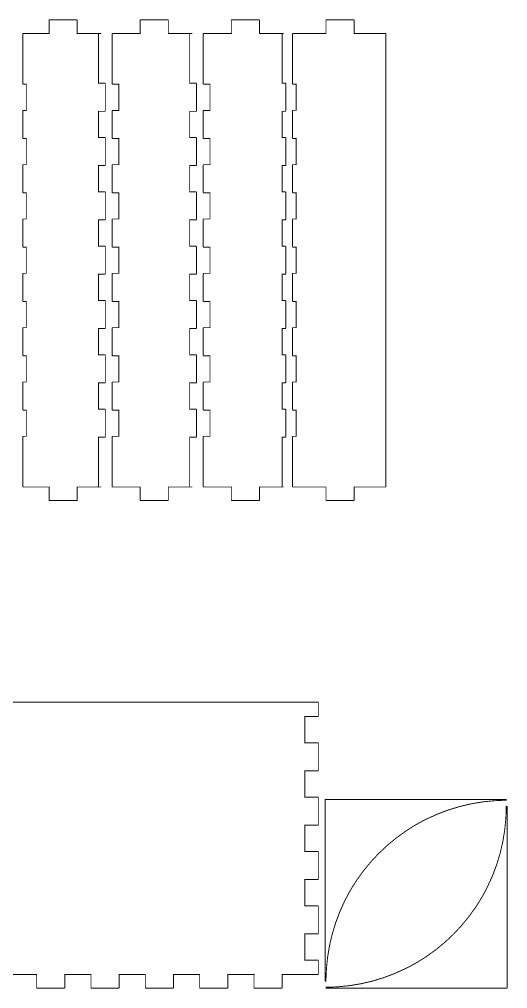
# Model space of a CAD drawing. Extents: x 1 to 736, y 1 to 227.
# Drawn here: x 464 to 571.9, y 12.6 to 226.7 of the extents above; entities that cross this region are included whole.
import ezdxf

# ---------------------------------------------------------------- set-up
doc = ezdxf.new("R2010")
doc.units = 0
doc.layers.get('0').update_dxf_attribs({"linetype": 'CONTINUOUS'})

msp = doc.modelspace()

# ---------------------------------------------------------------- linework, layer by layer
at = {"color": 0, "const_width": 0.2}
for points in [[(476.684, 226.642), (470.683, 226.642), (470.666, 226.642), (470.613, 226.613), (470.581, 226.559), (470.581, 226.541)], [(470.581, 226.541), (470.581, 223.541), (470.581, 223.559), (470.613, 223.613), (470.666, 223.642), (470.683, 223.642)], [(476.783, 223.541), (476.783, 226.541), (476.783, 226.559), (476.754, 226.613), (476.698, 226.642), (476.684, 226.642)], [(496.813, 226.642), (490.816, 226.642), (490.795, 226.642), (490.742, 226.613), (490.714, 226.559), (490.714, 226.541)], [(490.714, 226.541), (490.714, 223.541), (490.714, 223.559), (490.742, 223.613), (490.795, 223.642), (490.816, 223.642)], [(496.916, 223.541), (496.916, 226.541), (496.916, 226.559), (496.884, 226.613), (496.831, 226.642), (496.813, 226.642)], [(516.946, 226.642), (510.946, 226.642), (510.928, 226.642), (510.872, 226.613), (510.843, 226.559), (510.843, 226.541)], [(510.843, 226.541), (510.843, 223.541), (510.843, 223.559), (510.872, 223.613), (510.928, 223.642), (510.946, 223.642)], [(517.045, 223.541), (517.045, 226.541), (517.045, 226.559), (517.013, 226.613), (516.961, 226.642), (516.946, 226.642)], [(537.849, 226.643), (531.848, 226.643), (531.83, 226.643), (531.774, 226.614), (531.745, 226.561), (531.745, 226.543)], [(531.745, 226.543), (531.745, 223.543), (531.745, 223.561), (531.774, 223.614), (531.83, 223.643), (531.848, 223.643)], [(537.947, 223.543), (537.947, 226.543), (537.947, 226.561), (537.916, 226.614), (537.863, 226.643), (537.849, 226.643)], [(465.272, 223.642), (464.876, 223.642), (464.859, 223.642), (464.802, 223.613), (464.774, 223.559), (464.774, 223.541)], [(464.774, 223.541), (464.774, 212.542)], [(470.683, 223.642), (465.272, 223.642)], [(482.096, 223.642), (476.684, 223.642)], [(476.684, 223.642), (476.698, 223.642), (476.754, 223.613), (476.783, 223.559), (476.783, 223.541)], [(481.499, 223.541), (481.499, 223.559), (481.468, 223.613), (481.415, 223.642), (481.397, 223.642)], [(481.397, 223.642), (482.096, 223.642)], [(481.499, 212.542), (481.499, 223.541)], [(485.405, 223.642), (484.6, 223.642), (484.583, 223.642), (484.526, 223.613), (484.498, 223.559), (484.498, 223.541)], [(484.498, 223.541), (484.498, 212.542)], [(490.816, 223.642), (485.405, 223.642)], [(502.225, 223.642), (496.813, 223.642)], [(496.813, 223.642), (496.831, 223.642), (496.884, 223.613), (496.916, 223.559), (496.916, 223.541)], [(501.632, 223.541), (501.632, 223.559), (501.601, 223.613), (501.548, 223.642), (501.53, 223.642)], [(501.53, 223.642), (502.225, 223.642)], [(501.632, 212.542), (501.632, 223.541)], [(505.534, 223.642), (504.73, 223.642), (504.712, 223.642), (504.659, 223.613), (504.631, 223.559), (504.631, 223.541)], [(504.631, 223.541), (504.631, 212.542)], [(510.946, 223.642), (505.534, 223.642)], [(522.358, 223.642), (516.946, 223.642)], [(516.946, 223.642), (516.961, 223.642), (517.013, 223.613), (517.045, 223.559), (517.045, 223.541)], [(522.076, 223.541), (522.076, 223.559), (522.044, 223.613), (521.991, 223.642), (521.974, 223.642)], [(521.974, 223.642), (522.358, 223.642)], [(522.076, 212.542), (522.076, 223.541)], [(524.845, 223.643), (524.45, 223.643), (524.432, 223.643), (524.379, 223.614), (524.351, 223.561), (524.351, 223.543)], [(524.351, 223.543), (524.351, 212.543)], [(531.848, 223.643), (524.845, 223.643)], [(544.848, 223.643), (537.849, 223.643)], [(537.849, 223.643), (537.863, 223.643), (537.916, 223.614), (537.947, 223.561), (537.947, 223.543)], [(544.946, 223.543), (544.946, 223.561), (544.918, 223.614), (544.865, 223.643), (544.848, 223.643)], [(544.946, 123.542), (544.946, 223.543)], [(464.774, 212.542), (464.774, 212.525), (464.802, 212.471), (464.859, 212.441), (464.876, 212.441)], [(464.876, 212.441), (465.653, 212.441), (465.635, 212.441), (465.578, 212.471), (465.55, 212.525), (465.55, 212.542)], [(465.55, 212.542), (465.55, 206.542), (465.55, 206.56), (465.578, 206.613), (465.635, 206.642), (465.653, 206.642)], [(482.9, 212.642), (481.397, 212.642), (481.415, 212.642), (481.468, 212.614), (481.499, 212.56), (481.499, 212.542)], [(482.999, 206.542), (482.999, 212.542), (482.999, 212.56), (482.97, 212.614), (482.914, 212.642), (482.9, 212.642)], [(484.498, 212.542), (484.498, 212.525), (484.526, 212.471), (484.583, 212.441), (484.6, 212.441)], [(484.6, 212.441), (486.1, 212.441), (486.082, 212.441), (486.029, 212.471), (486.001, 212.525), (486.001, 212.542)], [(486.001, 212.542), (486.001, 206.542), (486.001, 206.56), (486.029, 206.613), (486.082, 206.642), (486.1, 206.642)], [(503.029, 212.642), (501.53, 212.642), (501.548, 212.642), (501.601, 212.614), (501.632, 212.56), (501.632, 212.542)], [(503.132, 206.542), (503.132, 212.542), (503.132, 212.56), (503.1, 212.614), (503.047, 212.642), (503.029, 212.642)], [(504.631, 212.542), (504.631, 212.525), (504.659, 212.471), (504.712, 212.441), (504.73, 212.441)], [(504.73, 212.441), (506.229, 212.441), (506.211, 212.441), (506.159, 212.471), (506.13, 212.525), (506.13, 212.542)], [(506.13, 212.542), (506.13, 206.542), (506.13, 206.56), (506.159, 206.613), (506.211, 206.642), (506.229, 206.642)], [(522.75, 212.642), (521.974, 212.642), (521.991, 212.642), (522.044, 212.614), (522.076, 212.56), (522.076, 212.542)], [(522.852, 206.542), (522.852, 212.542), (522.852, 212.56), (522.82, 212.614), (522.767, 212.642), (522.75, 212.642)], [(524.351, 212.543), (524.351, 212.527), (524.379, 212.473), (524.432, 212.442), (524.45, 212.442)], [(524.45, 212.442), (525.226, 212.442), (525.209, 212.442), (525.156, 212.473), (525.127, 212.527), (525.127, 212.543)], [(525.127, 212.543), (525.127, 206.543), (525.127, 206.561), (525.156, 206.615), (525.209, 206.644), (525.226, 206.644)], [(465.653, 206.642), (464.876, 206.642), (464.859, 206.642), (464.802, 206.613), (464.774, 206.56), (464.774, 206.542)], [(464.774, 206.542), (464.774, 200.542)], [(481.499, 206.542), (481.499, 206.525), (481.468, 206.471), (481.415, 206.441), (481.397, 206.441)], [(481.397, 206.441), (482.9, 206.441), (482.914, 206.441), (482.97, 206.471), (482.999, 206.525), (482.999, 206.542)], [(481.499, 200.542), (481.499, 206.542)], [(486.1, 206.642), (484.6, 206.642), (484.583, 206.642), (484.526, 206.613), (484.498, 206.56), (484.498, 206.542)], [(484.498, 206.542), (484.498, 200.542)], [(501.632, 206.542), (501.632, 206.525), (501.601, 206.471), (501.548, 206.441), (501.53, 206.441)], [(501.53, 206.441), (503.029, 206.441), (503.047, 206.441), (503.1, 206.471), (503.132, 206.525), (503.132, 206.542)], [(501.632, 200.542), (501.632, 206.542)], [(506.229, 206.642), (504.73, 206.642), (504.712, 206.642), (504.659, 206.613), (504.631, 206.56), (504.631, 206.542)], [(504.631, 206.542), (504.631, 200.542)], [(522.076, 206.542), (522.076, 206.525), (522.044, 206.471), (521.991, 206.441), (521.974, 206.441)], [(521.974, 206.441), (522.75, 206.441), (522.767, 206.441), (522.82, 206.471), (522.852, 206.525), (522.852, 206.542)], [(522.076, 200.542), (522.076, 206.542)], [(525.226, 206.644), (524.45, 206.644), (524.432, 206.644), (524.379, 206.615), (524.351, 206.561), (524.351, 206.543)], [(524.351, 206.543), (524.351, 200.543)], [(464.774, 200.542), (464.774, 200.525), (464.802, 200.472), (464.859, 200.441), (464.876, 200.441)], [(464.876, 200.441), (465.653, 200.441), (465.635, 200.441), (465.578, 200.472), (465.55, 200.525), (465.55, 200.542)], [(465.55, 200.542), (465.55, 194.542), (465.55, 194.56), (465.578, 194.613), (465.635, 194.642), (465.653, 194.642)], [(482.9, 200.642), (481.397, 200.642), (481.415, 200.642), (481.468, 200.613), (481.499, 200.56), (481.499, 200.542)], [(482.999, 194.542), (482.999, 200.542), (482.999, 200.56), (482.97, 200.613), (482.914, 200.642), (482.9, 200.642)], [(484.498, 200.542), (484.498, 200.525), (484.526, 200.472), (484.583, 200.441), (484.6, 200.441)], [(484.6, 200.441), (486.1, 200.441), (486.082, 200.441), (486.029, 200.472), (486.001, 200.525), (486.001, 200.542)], [(486.001, 200.542), (486.001, 194.542), (486.001, 194.56), (486.029, 194.613), (486.082, 194.642), (486.1, 194.642)], [(503.029, 200.642), (501.53, 200.642), (501.548, 200.642), (501.601, 200.613), (501.632, 200.56), (501.632, 200.542)], [(503.132, 194.542), (503.132, 200.542), (503.132, 200.56), (503.1, 200.613), (503.047, 200.642), (503.029, 200.642)], [(504.631, 200.542), (504.631, 200.525), (504.659, 200.472), (504.712, 200.441), (504.73, 200.441)], [(504.73, 200.441), (506.229, 200.441), (506.211, 200.441), (506.159, 200.472), (506.13, 200.525), (506.13, 200.542)], [(506.13, 200.542), (506.13, 194.542), (506.13, 194.56), (506.159, 194.613), (506.211, 194.642), (506.229, 194.642)], [(522.75, 200.642), (521.974, 200.642), (521.991, 200.642), (522.044, 200.613), (522.076, 200.56), (522.076, 200.542)], [(522.852, 194.542), (522.852, 200.542), (522.852, 200.56), (522.82, 200.613), (522.767, 200.642), (522.75, 200.642)], [(524.351, 200.543), (524.351, 200.527), (524.379, 200.473), (524.432, 200.443), (524.45, 200.443)], [(524.45, 200.443), (525.226, 200.443), (525.209, 200.443), (525.156, 200.473), (525.127, 200.527), (525.127, 200.543)], [(525.127, 200.543), (525.127, 194.543), (525.127, 194.561), (525.156, 194.615), (525.209, 194.644), (525.226, 194.644)], [(465.653, 194.642), (464.876, 194.642), (464.859, 194.642), (464.802, 194.613), (464.774, 194.56), (464.774, 194.542)], [(464.774, 194.542), (464.774, 188.542)], [(481.499, 194.542), (481.499, 194.525), (481.468, 194.472), (481.415, 194.441), (481.397, 194.441)], [(481.397, 194.441), (482.9, 194.441), (482.914, 194.441), (482.97, 194.472), (482.999, 194.525), (482.999, 194.542)], [(481.499, 188.542), (481.499, 194.542)], [(486.1, 194.642), (484.6, 194.642), (484.583, 194.642), (484.526, 194.613), (484.498, 194.56), (484.498, 194.542)], [(484.498, 194.542), (484.498, 188.542)], [(501.632, 194.542), (501.632, 194.525), (501.601, 194.472), (501.548, 194.441), (501.53, 194.441)], [(501.53, 194.441), (503.029, 194.441), (503.047, 194.441), (503.1, 194.472), (503.132, 194.525), (503.132, 194.542)], [(501.632, 188.542), (501.632, 194.542)], [(506.229, 194.642), (504.73, 194.642), (504.712, 194.642), (504.659, 194.613), (504.631, 194.56), (504.631, 194.542)], [(504.631, 194.542), (504.631, 188.542)], [(522.076, 194.542), (522.076, 194.525), (522.044, 194.472), (521.991, 194.441), (521.974, 194.441)], [(521.974, 194.441), (522.75, 194.441), (522.767, 194.441), (522.82, 194.472), (522.852, 194.525), (522.852, 194.542)], [(522.076, 188.542), (522.076, 194.542)], [(525.226, 194.644), (524.45, 194.644), (524.432, 194.644), (524.379, 194.615), (524.351, 194.561), (524.351, 194.543)], [(524.351, 194.543), (524.351, 188.543)], [(464.774, 188.542), (464.774, 188.525), (464.802, 188.472), (464.859, 188.441), (464.876, 188.441)], [(464.876, 188.441), (465.653, 188.441), (465.635, 188.441), (465.578, 188.472), (465.55, 188.525), (465.55, 188.542)], [(465.55, 188.542), (465.55, 182.542), (465.55, 182.56), (465.578, 182.614), (465.635, 182.643), (465.653, 182.643)], [(482.9, 188.642), (481.397, 188.642), (481.415, 188.642), (481.468, 188.613), (481.499, 188.56), (481.499, 188.542)], [(482.999, 182.542), (482.999, 188.542), (482.999, 188.56), (482.97, 188.613), (482.914, 188.642), (482.9, 188.642)], [(484.498, 188.542), (484.498, 188.525), (484.526, 188.472), (484.583, 188.441), (484.6, 188.441)], [(484.6, 188.441), (486.1, 188.441), (486.082, 188.441), (486.029, 188.472), (486.001, 188.525), (486.001, 188.542)], [(486.001, 188.542), (486.001, 182.542), (486.001, 182.56), (486.029, 182.614), (486.082, 182.643), (486.1, 182.643)], [(503.029, 188.642), (501.53, 188.642), (501.548, 188.642), (501.601, 188.613), (501.632, 188.56), (501.632, 188.542)], [(503.132, 182.542), (503.132, 188.542), (503.132, 188.56), (503.1, 188.613), (503.047, 188.642), (503.029, 188.642)], [(504.631, 188.542), (504.631, 188.525), (504.659, 188.472), (504.712, 188.441), (504.73, 188.441)], [(504.73, 188.441), (506.229, 188.441), (506.211, 188.441), (506.159, 188.472), (506.13, 188.525), (506.13, 188.542)], [(506.13, 188.542), (506.13, 182.542), (506.13, 182.56), (506.159, 182.614), (506.211, 182.643), (506.229, 182.643)], [(522.75, 188.642), (521.974, 188.642), (521.991, 188.642), (522.044, 188.613), (522.076, 188.56), (522.076, 188.542)], [(522.852, 182.542), (522.852, 188.542), (522.852, 188.56), (522.82, 188.613), (522.767, 188.642), (522.75, 188.642)], [(524.351, 188.543), (524.351, 188.527), (524.379, 188.473), (524.432, 188.443), (524.45, 188.443)], [(524.45, 188.443), (525.226, 188.443), (525.209, 188.443), (525.156, 188.473), (525.127, 188.527), (525.127, 188.543)], [(525.127, 188.543), (525.127, 182.543), (525.127, 182.561), (525.156, 182.615), (525.209, 182.644), (525.226, 182.644)], [(465.653, 182.643), (464.876, 182.643), (464.859, 182.643), (464.802, 182.614), (464.774, 182.56), (464.774, 182.542)], [(464.774, 182.542), (464.774, 176.542)], [(481.499, 182.542), (481.499, 182.525), (481.468, 182.471), (481.415, 182.441), (481.397, 182.441)], [(481.397, 182.441), (482.9, 182.441), (482.914, 182.441), (482.97, 182.471), (482.999, 182.525), (482.999, 182.542)], [(481.499, 176.542), (481.499, 182.542)], [(486.1, 182.643), (484.6, 182.643), (484.583, 182.643), (484.526, 182.614), (484.498, 182.56), (484.498, 182.542)], [(484.498, 182.542), (484.498, 176.542)], [(501.632, 182.542), (501.632, 182.525), (501.601, 182.471), (501.548, 182.441), (501.53, 182.441)], [(501.53, 182.441), (503.029, 182.441), (503.047, 182.441), (503.1, 182.471), (503.132, 182.525), (503.132, 182.542)], [(501.632, 176.542), (501.632, 182.542)], [(506.229, 182.643), (504.73, 182.643), (504.712, 182.643), (504.659, 182.614), (504.631, 182.56), (504.631, 182.542)], [(504.631, 182.542), (504.631, 176.542)], [(522.076, 182.542), (522.076, 182.525), (522.044, 182.471), (521.991, 182.441), (521.974, 182.441)], [(521.974, 182.441), (522.75, 182.441), (522.767, 182.441), (522.82, 182.471), (522.852, 182.525), (522.852, 182.542)], [(522.076, 176.542), (522.076, 182.542)], [(525.226, 182.644), (524.45, 182.644), (524.432, 182.644), (524.379, 182.615), (524.351, 182.561), (524.351, 182.543)], [(524.351, 182.543), (524.351, 176.543)], [(464.774, 176.542), (464.774, 176.525), (464.802, 176.471), (464.859, 176.441), (464.876, 176.441)], [(464.876, 176.441), (465.653, 176.441), (465.635, 176.441), (465.578, 176.471), (465.55, 176.525), (465.55, 176.542)], [(465.55, 176.542), (465.55, 170.542), (465.55, 170.56), (465.578, 170.614), (465.635, 170.642), (465.653, 170.642)], [(482.9, 176.643), (481.397, 176.643), (481.415, 176.643), (481.468, 176.614), (481.499, 176.56), (481.499, 176.542)], [(482.999, 170.542), (482.999, 176.542), (482.999, 176.56), (482.97, 176.614), (482.914, 176.643), (482.9, 176.643)], [(484.498, 176.542), (484.498, 176.525), (484.526, 176.471), (484.583, 176.441), (484.6, 176.441)], [(484.6, 176.441), (486.1, 176.441), (486.082, 176.441), (486.029, 176.471), (486.001, 176.525), (486.001, 176.542)], [(486.001, 176.542), (486.001, 170.542), (486.001, 170.56), (486.029, 170.614), (486.082, 170.642), (486.1, 170.642)], [(503.029, 176.643), (501.53, 176.643), (501.548, 176.643), (501.601, 176.614), (501.632, 176.56), (501.632, 176.542)], [(503.132, 170.542), (503.132, 176.542), (503.132, 176.56), (503.1, 176.614), (503.047, 176.643), (503.029, 176.643)], [(504.631, 176.542), (504.631, 176.525), (504.659, 176.471), (504.712, 176.441), (504.73, 176.441)], [(504.73, 176.441), (506.229, 176.441), (506.211, 176.441), (506.159, 176.471), (506.13, 176.525), (506.13, 176.542)], [(506.13, 176.542), (506.13, 170.542), (506.13, 170.56), (506.159, 170.614), (506.211, 170.642), (506.229, 170.642)], [(522.75, 176.643), (521.974, 176.643), (521.991, 176.643), (522.044, 176.614), (522.076, 176.56), (522.076, 176.542)], [(522.852, 170.542), (522.852, 176.542), (522.852, 176.56), (522.82, 176.614), (522.767, 176.643), (522.75, 176.643)], [(524.351, 176.543), (524.351, 176.527), (524.379, 176.473), (524.432, 176.443), (524.45, 176.443)], [(524.45, 176.443), (525.226, 176.443), (525.209, 176.443), (525.156, 176.473), (525.127, 176.527), (525.127, 176.543)], [(525.127, 176.543), (525.127, 170.543), (525.127, 170.561), (525.156, 170.615), (525.209, 170.644), (525.226, 170.644)], [(465.653, 170.642), (464.876, 170.642), (464.859, 170.642), (464.802, 170.614), (464.774, 170.56), (464.774, 170.542)], [(464.774, 170.542), (464.774, 164.542)], [(481.499, 170.542), (481.499, 170.525), (481.468, 170.472), (481.415, 170.441), (481.397, 170.441)], [(481.397, 170.441), (482.9, 170.441), (482.914, 170.441), (482.97, 170.472), (482.999, 170.525), (482.999, 170.542)], [(481.499, 164.542), (481.499, 170.542)], [(486.1, 170.642), (484.6, 170.642), (484.583, 170.642), (484.526, 170.614), (484.498, 170.56), (484.498, 170.542)], [(484.498, 170.542), (484.498, 164.542)], [(501.632, 170.542), (501.632, 170.525), (501.601, 170.472), (501.548, 170.441), (501.53, 170.441)], [(501.53, 170.441), (503.029, 170.441), (503.047, 170.441), (503.1, 170.472), (503.132, 170.525), (503.132, 170.542)], [(501.632, 164.542), (501.632, 170.542)], [(506.229, 170.642), (504.73, 170.642), (504.712, 170.642), (504.659, 170.614), (504.631, 170.56), (504.631, 170.542)], [(504.631, 170.542), (504.631, 164.542)], [(522.076, 170.542), (522.076, 170.525), (522.044, 170.472), (521.991, 170.441), (521.974, 170.441)], [(521.974, 170.441), (522.75, 170.441), (522.767, 170.441), (522.82, 170.472), (522.852, 170.525), (522.852, 170.542)], [(522.076, 164.542), (522.076, 170.542)], [(525.226, 170.644), (524.45, 170.644), (524.432, 170.644), (524.379, 170.615), (524.351, 170.561), (524.351, 170.543)], [(524.351, 170.543), (524.351, 164.543)], [(464.774, 164.542), (464.774, 164.525), (464.802, 164.472), (464.859, 164.441), (464.876, 164.441)], [(464.876, 164.441), (465.653, 164.441), (465.635, 164.441), (465.578, 164.472), (465.55, 164.525), (465.55, 164.542)], [(465.55, 164.542), (465.55, 158.542), (465.55, 158.56), (465.578, 158.613), (465.635, 158.642), (465.653, 158.642)], [(482.9, 164.642), (481.397, 164.642), (481.415, 164.642), (481.468, 164.614), (481.499, 164.56), (481.499, 164.542)], [(482.999, 158.542), (482.999, 164.542), (482.999, 164.56), (482.97, 164.614), (482.914, 164.642), (482.9, 164.642)], [(484.498, 164.542), (484.498, 164.525), (484.526, 164.472), (484.583, 164.441), (484.6, 164.441)], [(484.6, 164.441), (486.1, 164.441), (486.082, 164.441), (486.029, 164.472), (486.001, 164.525), (486.001, 164.542)], [(486.001, 164.542), (486.001, 158.542), (486.001, 158.56), (486.029, 158.613), (486.082, 158.642), (486.1, 158.642)], [(503.029, 164.642), (501.53, 164.642), (501.548, 164.642), (501.601, 164.614), (501.632, 164.56), (501.632, 164.542)], [(503.132, 158.542), (503.132, 164.542), (503.132, 164.56), (503.1, 164.614), (503.047, 164.642), (503.029, 164.642)], [(504.631, 164.542), (504.631, 164.525), (504.659, 164.472), (504.712, 164.441), (504.73, 164.441)], [(504.73, 164.441), (506.229, 164.441), (506.211, 164.441), (506.159, 164.472), (506.13, 164.525), (506.13, 164.542)], [(506.13, 164.542), (506.13, 158.542), (506.13, 158.56), (506.159, 158.613), (506.211, 158.642), (506.229, 158.642)], [(522.75, 164.642), (521.974, 164.642), (521.991, 164.642), (522.044, 164.614), (522.076, 164.56), (522.076, 164.542)], [(522.852, 158.542), (522.852, 164.542), (522.852, 164.56), (522.82, 164.614), (522.767, 164.642), (522.75, 164.642)], [(524.351, 164.543), (524.351, 164.527), (524.379, 164.473), (524.432, 164.443), (524.45, 164.443)], [(524.45, 164.443), (525.226, 164.443), (525.209, 164.443), (525.156, 164.473), (525.127, 164.527), (525.127, 164.543)], [(525.127, 164.543), (525.127, 158.543), (525.127, 158.561), (525.156, 158.615), (525.209, 158.644), (525.226, 158.644)], [(465.653, 158.642), (464.876, 158.642), (464.859, 158.642), (464.802, 158.613), (464.774, 158.56), (464.774, 158.542)], [(464.774, 158.542), (464.774, 152.542)], [(481.499, 158.542), (481.499, 158.525), (481.468, 158.472), (481.415, 158.441), (481.397, 158.441)], [(481.397, 158.441), (482.9, 158.441), (482.914, 158.441), (482.97, 158.472), (482.999, 158.525), (482.999, 158.542)], [(481.499, 152.542), (481.499, 158.542)], [(486.1, 158.642), (484.6, 158.642), (484.583, 158.642), (484.526, 158.613), (484.498, 158.56), (484.498, 158.542)], [(484.498, 158.542), (484.498, 152.542)], [(501.632, 158.542), (501.632, 158.525), (501.601, 158.472), (501.548, 158.441), (501.53, 158.441)], [(501.53, 158.441), (503.029, 158.441), (503.047, 158.441), (503.1, 158.472), (503.132, 158.525), (503.132, 158.542)], [(501.632, 152.542), (501.632, 158.542)], [(506.229, 158.642), (504.73, 158.642), (504.712, 158.642), (504.659, 158.613), (504.631, 158.56), (504.631, 158.542)], [(504.631, 158.542), (504.631, 152.542)], [(522.076, 158.542), (522.076, 158.525), (522.044, 158.472), (521.991, 158.441), (521.974, 158.441)], [(521.974, 158.441), (522.75, 158.441), (522.767, 158.441), (522.82, 158.472), (522.852, 158.525), (522.852, 158.542)], [(522.076, 152.542), (522.076, 158.542)], [(525.226, 158.644), (524.45, 158.644), (524.432, 158.644), (524.379, 158.615), (524.351, 158.561), (524.351, 158.543)], [(524.351, 158.543), (524.351, 152.543)], [(464.774, 152.542), (464.774, 152.525), (464.802, 152.472), (464.859, 152.441), (464.876, 152.441)], [(464.876, 152.441), (465.653, 152.441), (465.635, 152.441), (465.578, 152.472), (465.55, 152.525), (465.55, 152.542)], [(465.55, 152.542), (465.55, 146.542), (465.55, 146.56), (465.578, 146.614), (465.635, 146.643), (465.653, 146.643)], [(482.9, 152.643), (481.397, 152.643), (481.415, 152.643), (481.468, 152.613), (481.499, 152.56), (481.499, 152.542)], [(482.999, 146.542), (482.999, 152.542), (482.999, 152.56), (482.97, 152.613), (482.914, 152.643), (482.9, 152.643)], [(484.498, 152.542), (484.498, 152.525), (484.526, 152.472), (484.583, 152.441), (484.6, 152.441)], [(484.6, 152.441), (486.1, 152.441), (486.082, 152.441), (486.029, 152.472), (486.001, 152.525), (486.001, 152.542)], [(486.001, 152.542), (486.001, 146.542), (486.001, 146.56), (486.029, 146.614), (486.082, 146.643), (486.1, 146.643)], [(503.029, 152.643), (501.53, 152.643), (501.548, 152.643), (501.601, 152.613), (501.632, 152.56), (501.632, 152.542)], [(503.132, 146.542), (503.132, 152.542), (503.132, 152.56), (503.1, 152.613), (503.047, 152.643), (503.029, 152.643)], [(504.631, 152.542), (504.631, 152.525), (504.659, 152.472), (504.712, 152.441), (504.73, 152.441)], [(504.73, 152.441), (506.229, 152.441), (506.211, 152.441), (506.159, 152.472), (506.13, 152.525), (506.13, 152.542)], [(506.13, 152.542), (506.13, 146.542), (506.13, 146.56), (506.159, 146.614), (506.211, 146.643), (506.229, 146.643)], [(522.75, 152.643), (521.974, 152.643), (521.991, 152.643), (522.044, 152.613), (522.076, 152.56), (522.076, 152.542)], [(522.852, 146.542), (522.852, 152.542), (522.852, 152.56), (522.82, 152.613), (522.767, 152.643), (522.75, 152.643)], [(524.351, 152.543), (524.351, 152.527), (524.379, 152.473), (524.432, 152.443), (524.45, 152.443)], [(524.45, 152.443), (525.226, 152.443), (525.209, 152.443), (525.156, 152.473), (525.127, 152.527), (525.127, 152.543)], [(525.127, 152.543), (525.127, 146.543), (525.127, 146.561), (525.156, 146.615), (525.209, 146.644), (525.226, 146.644)], [(465.653, 146.643), (464.876, 146.643), (464.859, 146.643), (464.802, 146.614), (464.774, 146.56), (464.774, 146.542)], [(464.774, 146.542), (464.774, 140.542)], [(481.499, 146.542), (481.499, 146.526), (481.468, 146.472), (481.415, 146.441), (481.397, 146.441)], [(481.397, 146.441), (482.9, 146.441), (482.914, 146.441), (482.97, 146.472), (482.999, 146.526), (482.999, 146.542)], [(481.499, 140.542), (481.499, 146.542)], [(486.1, 146.643), (484.6, 146.643), (484.583, 146.643), (484.526, 146.614), (484.498, 146.56), (484.498, 146.542)], [(484.498, 146.542), (484.498, 140.542)], [(501.632, 146.542), (501.632, 146.526), (501.601, 146.472), (501.548, 146.441), (501.53, 146.441)], [(501.53, 146.441), (503.029, 146.441), (503.047, 146.441), (503.1, 146.472), (503.132, 146.526), (503.132, 146.542)], [(501.632, 140.542), (501.632, 146.542)], [(506.229, 146.643), (504.73, 146.643), (504.712, 146.643), (504.659, 146.614), (504.631, 146.56), (504.631, 146.542)], [(504.631, 146.542), (504.631, 140.542)], [(522.076, 146.542), (522.076, 146.526), (522.044, 146.472), (521.991, 146.441), (521.974, 146.441)], [(521.974, 146.441), (522.75, 146.441), (522.767, 146.441), (522.82, 146.472), (522.852, 146.526), (522.852, 146.542)], [(522.076, 140.542), (522.076, 146.542)], [(525.226, 146.644), (524.45, 146.644), (524.432, 146.644), (524.379, 146.615), (524.351, 146.561), (524.351, 146.543)], [(524.351, 146.543), (524.351, 140.543)], [(464.774, 140.542), (464.774, 140.525), (464.802, 140.472), (464.859, 140.442), (464.876, 140.442)], [(464.876, 140.442), (465.653, 140.442), (465.635, 140.442), (465.578, 140.472), (465.55, 140.525), (465.55, 140.542)], [(465.55, 140.542), (465.55, 134.542), (465.55, 134.56), (465.578, 134.614), (465.635, 134.643), (465.653, 134.643)], [(482.9, 140.643), (481.397, 140.643), (481.415, 140.643), (481.468, 140.614), (481.499, 140.56), (481.499, 140.542)], [(482.999, 134.542), (482.999, 140.542), (482.999, 140.56), (482.97, 140.614), (482.914, 140.643), (482.9, 140.643)], [(484.498, 140.542), (484.498, 140.525), (484.526, 140.472), (484.583, 140.442), (484.6, 140.442)], [(484.6, 140.442), (486.1, 140.442), (486.082, 140.442), (486.029, 140.472), (486.001, 140.525), (486.001, 140.542)], [(486.001, 140.542), (486.001, 134.542), (486.001, 134.56), (486.029, 134.614), (486.082, 134.643), (486.1, 134.643)], [(503.029, 140.643), (501.53, 140.643), (501.548, 140.643), (501.601, 140.614), (501.632, 140.56), (501.632, 140.542)], [(503.132, 134.542), (503.132, 140.542), (503.132, 140.56), (503.1, 140.614), (503.047, 140.643), (503.029, 140.643)], [(504.631, 140.542), (504.631, 140.525), (504.659, 140.472), (504.712, 140.442), (504.73, 140.442)], [(504.73, 140.442), (506.229, 140.442), (506.211, 140.442), (506.159, 140.472), (506.13, 140.525), (506.13, 140.542)], [(506.13, 140.542), (506.13, 134.542), (506.13, 134.56), (506.159, 134.614), (506.211, 134.643), (506.229, 134.643)], [(522.75, 140.643), (521.974, 140.643), (521.991, 140.643), (522.044, 140.614), (522.076, 140.56), (522.076, 140.542)], [(522.852, 134.542), (522.852, 140.542), (522.852, 140.56), (522.82, 140.614), (522.767, 140.643), (522.75, 140.643)], [(524.351, 140.543), (524.351, 140.527), (524.379, 140.473), (524.432, 140.443), (524.45, 140.443)], [(524.45, 140.443), (525.226, 140.443), (525.209, 140.443), (525.156, 140.473), (525.127, 140.527), (525.127, 140.543)], [(525.127, 140.543), (525.127, 134.543), (525.127, 134.561), (525.156, 134.615), (525.209, 134.644), (525.226, 134.644)], [(465.653, 134.643), (464.876, 134.643), (464.859, 134.643), (464.802, 134.614), (464.774, 134.56), (464.774, 134.542)], [(464.774, 134.542), (464.774, 123.542)], [(481.499, 134.542), (481.499, 134.525), (481.468, 134.472), (481.415, 134.441), (481.397, 134.441)], [(481.397, 134.441), (482.9, 134.441), (482.914, 134.441), (482.97, 134.472), (482.999, 134.525), (482.999, 134.542)], [(481.499, 123.542), (481.499, 134.542)], [(486.1, 134.643), (484.6, 134.643), (484.583, 134.643), (484.526, 134.614), (484.498, 134.56), (484.498, 134.542)], [(484.498, 134.542), (484.498, 123.542)], [(501.632, 134.542), (501.632, 134.525), (501.601, 134.472), (501.548, 134.441), (501.53, 134.441)], [(501.53, 134.441), (503.029, 134.441), (503.047, 134.441), (503.1, 134.472), (503.132, 134.525), (503.132, 134.542)], [(501.632, 123.542), (501.632, 134.542)], [(506.229, 134.643), (504.73, 134.643), (504.712, 134.643), (504.659, 134.614), (504.631, 134.56), (504.631, 134.542)], [(504.631, 134.542), (504.631, 123.542)], [(522.076, 134.542), (522.076, 134.525), (522.044, 134.472), (521.991, 134.441), (521.974, 134.441)], [(521.974, 134.441), (522.75, 134.441), (522.767, 134.441), (522.82, 134.472), (522.852, 134.525), (522.852, 134.542)], [(522.076, 123.542), (522.076, 134.542)], [(525.226, 134.644), (524.45, 134.644), (524.432, 134.644), (524.379, 134.615), (524.351, 134.561), (524.351, 134.543)], [(524.351, 134.543), (524.351, 123.544)], [(464.774, 123.542), (464.774, 123.526), (464.802, 123.472), (464.859, 123.442), (464.876, 123.442)], [(464.876, 123.442), (465.272, 123.442)], [(465.272, 123.442), (470.683, 123.442)], [(470.683, 123.442), (470.666, 123.442), (470.613, 123.472), (470.581, 123.526), (470.581, 123.542)], [(470.581, 123.542), (470.581, 120.542), (470.581, 120.526), (470.613, 120.472), (470.666, 120.442), (470.683, 120.442)], [(476.783, 120.542), (476.783, 123.542), (476.783, 123.526), (476.754, 123.472), (476.698, 123.442), (476.684, 123.442)], [(476.684, 123.442), (482.096, 123.442)], [(482.096, 123.442), (481.397, 123.442), (481.415, 123.442), (481.468, 123.472), (481.499, 123.526), (481.499, 123.542)], [(484.498, 123.542), (484.498, 123.526), (484.526, 123.472), (484.583, 123.442), (484.6, 123.442)], [(484.6, 123.442), (485.405, 123.442)], [(485.405, 123.442), (490.816, 123.442)], [(490.816, 123.442), (490.795, 123.442), (490.742, 123.472), (490.714, 123.526), (490.714, 123.542)], [(490.714, 123.542), (490.714, 120.542), (490.714, 120.526), (490.742, 120.472), (490.795, 120.442), (490.816, 120.442)], [(496.916, 120.542), (496.916, 123.542), (496.916, 123.526), (496.884, 123.472), (496.831, 123.442), (496.813, 123.442)], [(496.813, 123.442), (502.225, 123.442)], [(502.225, 123.442), (501.53, 123.442), (501.548, 123.442), (501.601, 123.472), (501.632, 123.526), (501.632, 123.542)], [(504.631, 123.542), (504.631, 123.526), (504.659, 123.472), (504.712, 123.442), (504.73, 123.442)], [(504.73, 123.442), (505.534, 123.442)], [(505.534, 123.442), (510.946, 123.442)], [(510.946, 123.442), (510.928, 123.442), (510.872, 123.472), (510.843, 123.526), (510.843, 123.542)], [(510.843, 123.542), (510.843, 120.542), (510.843, 120.526), (510.872, 120.472), (510.928, 120.442), (510.946, 120.442)], [(517.045, 120.542), (517.045, 123.542), (517.045, 123.526), (517.013, 123.472), (516.961, 123.442), (516.946, 123.442)], [(516.946, 123.442), (522.358, 123.442)], [(522.358, 123.442), (521.974, 123.442), (521.991, 123.442), (522.044, 123.472), (522.076, 123.526), (522.076, 123.542)], [(524.351, 123.544), (524.351, 123.527), (524.379, 123.474), (524.432, 123.443), (524.45, 123.443)], [(524.45, 123.443), (524.845, 123.443)], [(524.845, 123.442), (531.848, 123.442)], [(531.848, 123.442), (531.83, 123.442), (531.774, 123.472), (531.745, 123.526), (531.745, 123.542)], [(531.745, 123.542), (531.745, 120.542), (531.745, 120.526), (531.774, 120.472), (531.83, 120.442), (531.848, 120.442)], [(537.947, 120.542), (537.947, 123.542), (537.947, 123.526), (537.916, 123.472), (537.863, 123.442), (537.849, 123.442)], [(537.849, 123.442), (544.848, 123.442)], [(544.848, 123.442), (544.865, 123.442), (544.918, 123.472), (544.946, 123.526), (544.946, 123.542)], [(470.683, 120.442), (476.684, 120.442), (476.698, 120.442), (476.754, 120.472), (476.783, 120.526), (476.783, 120.542)], [(490.816, 120.442), (496.813, 120.442), (496.831, 120.442), (496.884, 120.472), (496.916, 120.526), (496.916, 120.542)], [(510.946, 120.442), (516.946, 120.442), (516.961, 120.442), (517.013, 120.472), (517.045, 120.526), (517.045, 120.542)], [(531.848, 120.442), (537.849, 120.442), (537.863, 120.442), (537.916, 120.472), (537.947, 120.526), (537.947, 120.542)], [(526.948, 75.9425), (426.949, 75.9425)], [(529.95, 75.9425), (526.948, 75.9425)], [(530.049, 75.8416), (530.049, 75.8596), (530.02, 75.9135), (529.967, 75.9425), (529.95, 75.9425)], [(530.049, 72.8416), (530.049, 75.8416)], [(527.05, 66.8419), (527.05, 72.8416), (527.05, 72.8253), (527.018, 72.7714), (526.965, 72.741), (526.948, 72.741)], [(526.948, 72.741), (529.95, 72.741), (529.967, 72.741), (530.02, 72.7714), (530.049, 72.8253), (530.049, 72.8416)], [(529.95, 66.9424), (526.948, 66.9424), (526.965, 66.9424), (527.018, 66.9135), (527.05, 66.8595), (527.05, 66.8419)], [(530.049, 66.8419), (530.049, 66.8595), (530.02, 66.9135), (529.967, 66.9424), (529.95, 66.9424)], [(530.049, 60.8418), (530.049, 66.8419)], [(527.05, 54.8418), (527.05, 60.8418), (527.05, 60.8252), (527.018, 60.7716), (526.965, 60.7413), (526.948, 60.7413)], [(526.948, 60.7413), (529.95, 60.7413), (529.967, 60.7413), (530.02, 60.7716), (530.049, 60.8252), (530.049, 60.8418)], [(529.95, 54.9423), (526.948, 54.9423), (526.965, 54.9423), (527.018, 54.9134), (527.05, 54.8598), (527.05, 54.8418)], [(530.049, 54.8418), (530.049, 54.8598), (530.02, 54.9134), (529.967, 54.9423), (529.95, 54.9423)], [(530.049, 48.8417), (530.049, 54.8418)], [(571.652, 54.4421), (531.65, 54.4421), (531.633, 54.4421), (531.58, 54.4132), (531.551, 54.3595), (531.551, 54.3415)], [(531.551, 54.3415), (531.551, 14.3412), (531.551, 14.3233), (531.58, 14.2668), (531.65, 14.242), (531.717, 14.2668), (531.749, 14.3233), (531.749, 14.3412)], [(531.749, 14.3412), (531.749, 14.9972), (531.837, 16.9609), (532.091, 19.5612), (532.518, 22.1327), (533.111, 24.6696), (533.866, 27.1611), (534.783, 29.6017), (535.859, 31.9801), (536.769, 33.7247), (537.097, 34.2911), (537.422, 34.8589), (538.48, 36.5181), (540, 38.6401), (541.655, 40.6548), (543.437, 42.5552), (545.338, 44.3357), (547.352, 45.9906), (549.473, 47.5121), (551.134, 48.569), (551.702, 48.8957), (552.267, 49.2234), (554.013, 50.1315), (556.391, 51.2092), (558.832, 52.1257), (561.322, 52.8821), (563.859, 53.4734), (566.431, 53.8992), (569.031, 54.1556), (570.996, 54.241), (571.652, 54.241)], [(571.652, 54.241), (571.631, 54.241), (571.574, 54.2727), (571.549, 54.3415), (571.574, 54.4103), (571.631, 54.4407), (571.652, 54.4407)], [(571.549, 52.8422), (571.549, 52.1878), (571.465, 50.2239), (571.207, 47.6236), (570.78, 45.0522), (570.191, 42.5154), (569.433, 40.0237), (568.519, 37.5832), (567.44, 35.2048), (566.533, 33.4602), (566.205, 32.8924), (565.877, 32.326), (564.822, 30.6669), (563.298, 28.5447), (561.643, 26.53), (559.865, 24.6297), (557.964, 22.8492), (555.95, 21.1942), (553.826, 19.6729), (552.168, 18.6159), (551.6, 18.2879), (551.032, 17.9614), (549.289, 17.0532), (546.908, 15.9756), (544.47, 15.0592), (541.976, 14.3027), (539.443, 13.7115), (536.868, 13.2857), (534.268, 13.0294), (532.306, 12.9425), (531.65, 12.9425)], [(571.75, 12.8419), (571.75, 52.8422), (571.75, 52.8616), (571.719, 52.9181), (571.652, 52.9428), (571.581, 52.9181), (571.549, 52.8616), (571.549, 52.8422)], [(527.05, 42.8417), (527.05, 48.8417), (527.05, 48.8251), (527.018, 48.7715), (526.965, 48.7412), (526.948, 48.7412)], [(526.948, 48.7412), (529.95, 48.7412), (529.967, 48.7412), (530.02, 48.7715), (530.049, 48.8251), (530.049, 48.8417)], [(529.95, 42.9426), (526.948, 42.9426), (526.965, 42.9426), (527.018, 42.9137), (527.05, 42.8597), (527.05, 42.8417)], [(530.049, 42.8417), (530.049, 42.8597), (530.02, 42.9137), (529.967, 42.9426), (529.95, 42.9426)], [(530.049, 36.842), (530.049, 42.8417)], [(527.05, 30.8419), (527.05, 36.842), (527.05, 36.8254), (527.018, 36.7714), (526.965, 36.7411), (526.948, 36.7411)], [(526.948, 36.7411), (529.95, 36.7411), (529.967, 36.7411), (530.02, 36.7714), (530.049, 36.8254), (530.049, 36.842)], [(529.95, 30.9425), (526.948, 30.9425), (526.965, 30.9425), (527.018, 30.9135), (527.05, 30.8598), (527.05, 30.8419)], [(530.049, 30.8419), (530.049, 30.8598), (530.02, 30.9135), (529.967, 30.9425), (529.95, 30.9425)], [(530.049, 24.8419), (530.049, 30.8419)], [(527.05, 18.8419), (527.05, 24.8419), (527.05, 24.8254), (527.018, 24.7716), (526.965, 24.7413), (526.948, 24.7413)], [(526.948, 24.7413), (529.95, 24.7413), (529.967, 24.7413), (530.02, 24.7716), (530.049, 24.8254), (530.049, 24.8419)], [(529.95, 18.9425), (526.948, 18.9425), (526.965, 18.9425), (527.018, 18.9136), (527.05, 18.8598), (527.05, 18.8419)], [(530.049, 18.8419), (530.049, 18.8598), (530.02, 18.9136), (529.967, 18.9425), (529.95, 18.9425)], [(530.049, 15.8419), (530.049, 18.8419)], [(461.948, 15.7413), (467.949, 15.7413)], [(467.949, 15.7413), (467.932, 15.7413), (467.879, 15.7716), (467.85, 15.8254), (467.85, 15.8419)], [(467.85, 15.8419), (467.85, 12.8419), (467.85, 12.8254), (467.879, 12.7716), (467.932, 12.7413), (467.949, 12.7413)], [(474.052, 12.8419), (474.052, 15.8419), (474.052, 15.8254), (474.02, 15.7716), (473.968, 15.7413), (473.95, 15.7413)], [(473.95, 15.7413), (479.951, 15.7413)], [(479.951, 15.7413), (479.933, 15.7413), (479.88, 15.7716), (479.848, 15.8254), (479.848, 15.8419)], [(479.848, 15.8419), (479.848, 12.8419), (479.848, 12.8254), (479.88, 12.7716), (479.933, 12.7413), (479.951, 12.7413)], [(486.05, 12.8419), (486.05, 15.8419), (486.05, 15.8254), (486.022, 15.7716), (485.966, 15.7413), (485.951, 15.7413)], [(485.951, 15.7413), (491.949, 15.7413)], [(491.949, 15.7413), (491.931, 15.7413), (491.878, 15.7716), (491.85, 15.8254), (491.85, 15.8419)], [(491.85, 15.8419), (491.85, 12.8419), (491.85, 12.8254), (491.878, 12.7716), (491.931, 12.7413), (491.949, 12.7413)], [(498.052, 12.8419), (498.052, 15.8419), (498.052, 15.8254), (498.02, 15.7716), (497.967, 15.7413), (497.949, 15.7413)], [(497.949, 15.7413), (503.95, 15.7413)], [(503.95, 15.7413), (503.932, 15.7413), (503.88, 15.7716), (503.848, 15.8254), (503.848, 15.8419)], [(503.848, 15.8419), (503.848, 12.8419), (503.848, 12.8254), (503.88, 12.7716), (503.932, 12.7413), (503.95, 12.7413)], [(510.05, 12.8419), (510.05, 15.8419), (510.05, 15.8254), (510.021, 15.7716), (509.965, 15.7413), (509.951, 15.7413)], [(509.951, 15.7413), (515.952, 15.7413)], [(515.952, 15.7413), (515.93, 15.7413), (515.878, 15.7716), (515.849, 15.8254), (515.849, 15.8419)], [(515.849, 15.8419), (515.849, 12.8419), (515.849, 12.8254), (515.878, 12.7716), (515.93, 12.7413), (515.952, 12.7413)], [(522.051, 12.8419), (522.051, 15.8419), (522.051, 15.8254), (522.019, 15.7716), (521.966, 15.7413), (521.949, 15.7413)], [(521.949, 15.7413), (526.948, 15.7413)], [(526.948, 15.7413), (529.95, 15.7413), (529.967, 15.7413), (530.02, 15.7716), (530.049, 15.8254), (530.049, 15.8419)], [(467.949, 12.7413), (473.95, 12.7413), (473.968, 12.7413), (474.02, 12.7716), (474.052, 12.8254), (474.052, 12.8419)], [(479.951, 12.7413), (485.951, 12.7413), (485.966, 12.7413), (486.022, 12.7716), (486.05, 12.8254), (486.05, 12.8419)], [(491.949, 12.7413), (497.949, 12.7413), (497.967, 12.7413), (498.02, 12.7716), (498.052, 12.8254), (498.052, 12.8419)], [(503.95, 12.7413), (509.951, 12.7413), (509.965, 12.7413), (510.021, 12.7716), (510.05, 12.8254), (510.05, 12.8419)], [(515.952, 12.7413), (521.949, 12.7413), (521.966, 12.7413), (522.019, 12.7716), (522.051, 12.8254), (522.051, 12.8419)], [(531.65, 12.9425), (531.668, 12.9425), (531.724, 12.9122), (531.749, 12.8433), (531.724, 12.7744), (531.668, 12.7427), (531.65, 12.7427)], [(531.65, 12.7413), (571.652, 12.7413), (571.666, 12.7413), (571.722, 12.7716), (571.75, 12.8254), (571.75, 12.8419)]]:
    msp.add_lwpolyline(points, dxfattribs=at)

doc.saveas('drawing.dxf')
